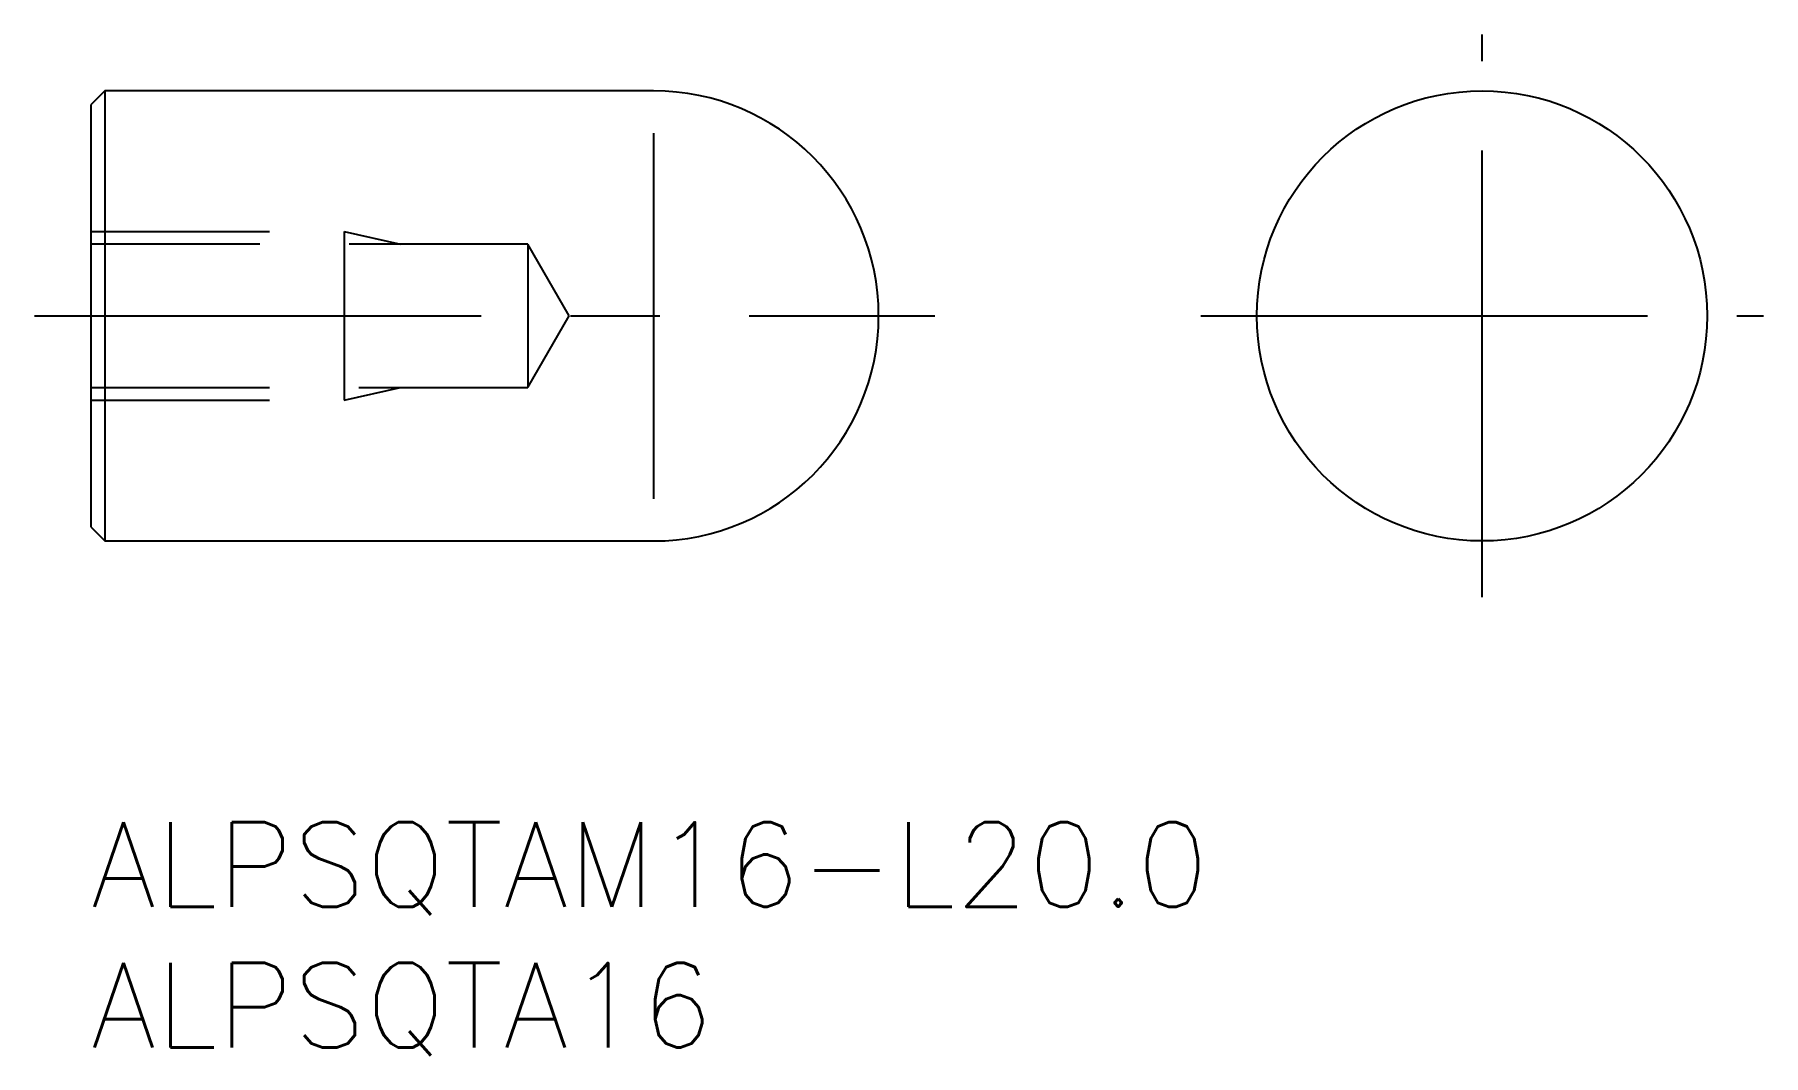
# Model space of a CAD drawing. Extents: x -2 to 59.4, y -8.3 to 28.
import ezdxf

# ---------------------------------------------------------------- set-up
doc = ezdxf.new("R2010")
doc.units = 0
doc.header["$LTSCALE"] = 0.5
doc.linetypes.add('CENTER', pattern=[50.8, 31.75, -6.35, 6.35, -6.35])
doc.linetypes.add('DASHED', pattern=[19.05, 12.7, -6.35])
for name, color, linetype in [('MSM_CENTER', 1, 'CENTER'), ('MSM_CONTINUOUS', 7, 'CONTINUOUS'), ('MSM_DASHED', 4, 'DASHED'), ('MSM_NARROW', 5, 'CONTINUOUS'), ('MSM_PART_NUMBER', 7, 'CONTINUOUS')]:
    doc.layers.add(name, color=color, linetype=linetype)
doc.styles.get("Standard").update_dxf_attribs({"font": 'txt.shx', "height": 3, "bigfont": 'bigfont.shx'})

# ---------------------------------------------------------------- blocks, each defined once
blk = doc.blocks.new('*U12')
at = {"layer": 'MSM_PART_NUMBER'}
blk.add_text('ALPSQTAM16-L20.0', height=3, dxfattribs=at).set_placement((0, -3))
blk = doc.blocks.new('*U13')
at = {"layer": 'MSM_PART_NUMBER'}
blk.add_text('ALPSQTA16', height=3, dxfattribs=at).set_placement((0, -8))

msp = doc.modelspace()

# ---------------------------------------------------------------- linework, layer by layer
at = {"layer": 'MSM_CENTER'}
for p, q in [((49.447, 8), (49.447, 28)), ((-2, 18), (30, 18)), ((39.447, 18), (59.447, 18))]:
    msp.add_line(p, q, dxfattribs=at)
at = {"layer": 'MSM_CONTINUOUS'}
for p, q in [((0.5, 26), (0, 25.5)), ((0.5, 26), (0.5, 10)), ((20, 26), (0.5, 26)), ((0, 25.5), (0, 10.5)), ((0, 10.5), (0.5, 10)), ((0.5, 10), (20, 10))]:
    msp.add_line(p, q, dxfattribs=at)
msp.add_circle((49.447, 18), 8, dxfattribs=at)
msp.add_arc((20, 18), 8, 270, 90, dxfattribs=at)
at = {"layer": 'MSM_DASHED'}
for p, q in [((0, 21), (9, 21)), ((9, 21), (9, 15)), ((9, 21), (11, 20.55)), ((15.528, 20.55), (0, 20.55)), ((17, 18), (15.528, 20.55)), ((15.528, 20.55), (15.528, 15.45)), ((15.528, 15.45), (17, 18)), ((0, 15.45), (15.528, 15.45)), ((9, 15), (11, 15.45)), ((0, 15), (9, 15))]:
    msp.add_line(p, q, dxfattribs=at)
at = {"layer": 'MSM_NARROW'}
msp.add_line((20, 24.5), (20, 11.5), dxfattribs=at)

# ---------------------------------------------------------------- block references
at = {"layer": 'MSM_CONTINUOUS'}
for name in ['*U12', '*U13']:
    msp.add_blockref(name, (0, 0), dxfattribs=at)

doc.saveas('drawing.dxf')
